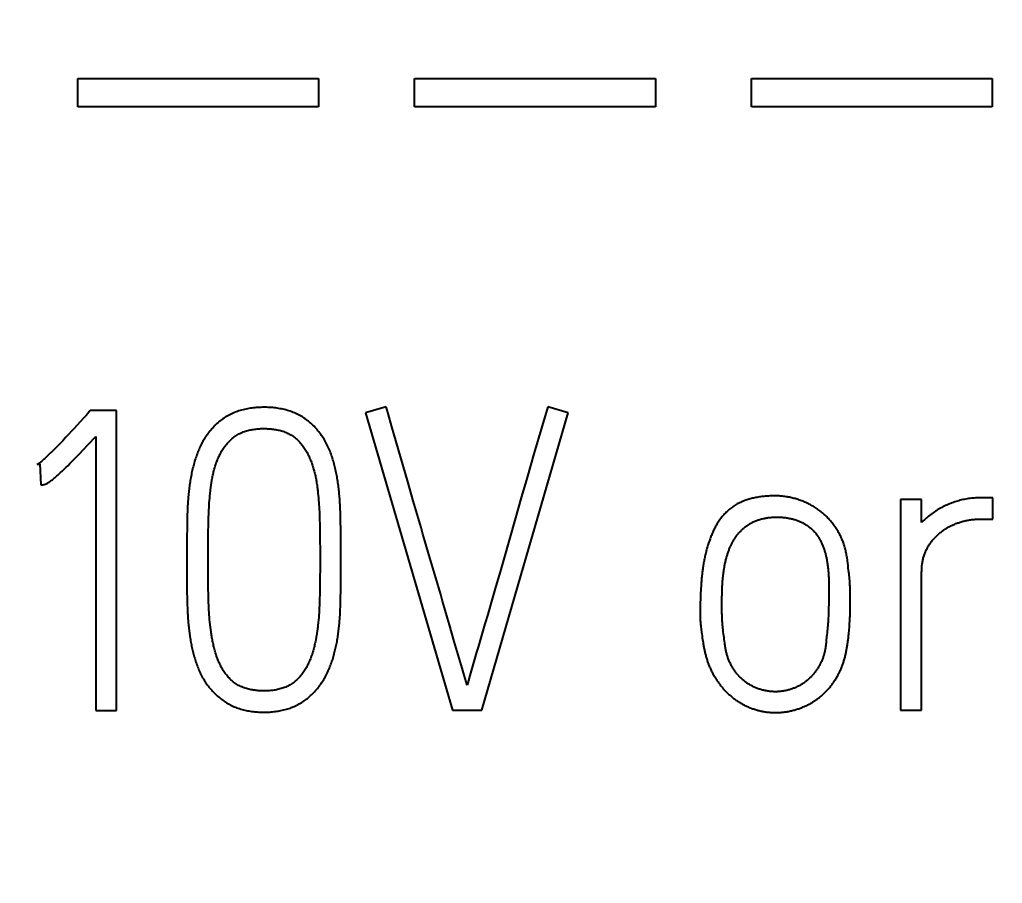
# Model space of a CAD drawing. Extents: x 0 to 420, y 0 to 297.
# Drawn here: x 125.72 to 131.27, y 157.36 to 162.24 of the extents above; entities that cross this region are included whole.
import ezdxf
from ezdxf.enums import TextEntityAlignment as Align

# ---------------------------------------------------------------- set-up
doc = ezdxf.new("R2010")
doc.units = 0
doc.header["$LTSCALE"] = 23.1
for name, color, linetype in [('10000_FRONT', 7, 'CONTINUOUS'), ('10100_DIM_FRONT', 7, 'CONTINUOUS'), ('10500_FRONT_LABELING', 7, 'CONTINUOUS')]:
    doc.layers.add(name, color=color, linetype=linetype)
doc.dimstyles.get("Standard").update_dxf_attribs({"dimtxt": 2.5, "dimasz": 2.5, "dimexe": 1.25, "dimexo": 0.625, "dimtad": 1, "dimcen": 2.5, "dimazin": 3, "dimtfac": 1, "dimtmove": 0, "dimatfit": 3})

# ---------------------------------------------------------------- blocks, each defined once
blk = doc.blocks.new('*D1')
at = {"layer": '10100_DIM_FRONT', "linetype": 'CONTINUOUS'}
for p, q in [((110.808052, 190.739389), (110.808052, 134.086548)), ((146.308052, 190.739389), (146.308052, 134.086548)), ((110.808052, 136.086548), (128.558052, 136.086548)), ((146.308052, 136.086548), (128.558052, 136.086548))]:
    blk.add_line(p, q, dxfattribs=at)
for points in [[(114.308052, 136.586548), (110.808052, 136.086548), (114.308052, 135.586548)], [(142.808052, 135.586548), (146.308052, 136.086548), (142.808052, 136.586548)]]:
    blk.add_solid(points, dxfattribs=at)
blk.add_text('35,5', height=3.5, dxfattribs=at).set_placement((124.727394, 136.961548), (134.227394, 136.961548), align=Align.FIT)

msp = doc.modelspace()

# ---------------------------------------------------------------- linework, layer by layer
at = {"layer": '10000_FRONT', "color": 7, "linetype": 'CONTINUOUS'}
for p, q in [((126.0526, 161.7461), (126.0526, 161.9064)), ((126.0526, 161.9064), (127.411, 161.9064)), ((127.411, 161.9064), (127.411, 161.7461)), ((127.9533, 161.7461), (127.9533, 161.9064)), ((127.9533, 161.9064), (129.3117, 161.9064)), ((129.3117, 161.9064), (129.3117, 161.7461)), ((129.854, 161.7461), (129.854, 161.9064)), ((129.854, 161.9064), (131.2125, 161.9064)), ((131.2125, 161.9064), (131.2125, 161.7461)), ((127.411, 161.7461), (126.0526, 161.7461)), ((129.3117, 161.7461), (127.9533, 161.7461)), ((131.2125, 161.7461), (129.854, 161.7461))]:
    msp.add_line(p, q, dxfattribs=at)
at = {"layer": '10500_FRONT_LABELING', "color": 7, "linetype": 'CONTINUOUS'}
for p, q in [((126.1226, 160.031), (126.1061, 160.0121)), ((126.2712, 160.031), (126.1226, 160.031)), ((126.2712, 158.338), (126.2712, 160.031)), ((127.792, 160.0522), (127.6764, 160.0192)), ((127.6764, 160.0192), (128.1669, 158.3404)), ((127.8029, 160.0143), (127.792, 160.0522)), ((127.8247, 159.9386), (127.8029, 160.0143)), ((128.3319, 158.3404), (128.82, 160.0192)), ((128.7045, 160.0522), (128.6732, 159.9458)), ((128.82, 160.0192), (128.7045, 160.0522)), ((126.0477, 159.9479), (126.0317, 159.9305)), ((125.9995, 159.8958), (125.9833, 159.8785)), ((126.0156, 159.9131), (125.9995, 159.8958)), ((126.0317, 159.9305), (126.0156, 159.9131)), ((127.9126, 159.6358), (127.8247, 159.9386)), ((128.6732, 159.9458), (128.6265, 159.7863)), ((125.9507, 159.8442), (125.9397, 159.8328)), ((125.967, 159.8613), (125.9507, 159.8442)), ((125.9833, 159.8785), (125.967, 159.8613)), ((126.0847, 159.8117), (126.1115, 159.84)), ((126.1115, 159.84), (126.1533, 159.8848)), ((126.1533, 159.8848), (126.1533, 158.338)), ((125.9397, 159.8328), (125.9287, 159.8215)), ((126.0463, 159.7714), (126.0617, 159.7875)), ((126.0617, 159.7875), (126.0847, 159.8117)), ((128.6265, 159.7863), (128.5878, 159.6532)), ((125.8232, 159.7268), (125.8373, 159.7315)), ((125.8373, 159.7315), (125.8444, 159.6113)), ((125.9954, 159.7199), (126.0073, 159.7317)), ((126.0073, 159.7317), (126.019, 159.7436)), ((126.019, 159.7436), (126.0307, 159.7555)), ((126.0307, 159.7555), (126.0463, 159.7714)), ((125.9635, 159.6889), (125.9715, 159.6966)), ((125.9715, 159.6966), (125.9795, 159.7043)), ((125.9795, 159.7043), (125.9875, 159.7121)), ((125.9875, 159.7121), (125.9954, 159.7199)), ((128.5878, 159.6532), (128.5571, 159.5467)), ((127.4078, 159.565), (127.4091, 159.5518)), ((126.7935, 159.4967), (126.7944, 159.5099)), ((126.7944, 159.5099), (126.7954, 159.523)), ((126.7954, 159.523), (126.7965, 159.5361)), ((126.7965, 159.5361), (126.7976, 159.5492)), ((127.4091, 159.5518), (127.4103, 159.5387)), ((127.4103, 159.5387), (127.4114, 159.5255)), ((127.4114, 159.5255), (127.4124, 159.5123)), ((127.4124, 159.5123), (127.4133, 159.4991)), ((128.5571, 159.5467), (128.5189, 159.4135)), ((130.6945, 159.5287), (130.6945, 158.3404)), ((130.8147, 159.5287), (130.6945, 159.5287)), ((130.8147, 159.3991), (130.8147, 159.5287)), ((131.2155, 159.5382), (131.1354, 159.5382)), ((131.2155, 159.4179), (131.2155, 159.5382)), ((126.6705, 159.4607), (126.6699, 159.4439)), ((126.7909, 159.4442), (126.7914, 159.4574)), ((126.7914, 159.4574), (126.792, 159.4705)), ((126.792, 159.4705), (126.7927, 159.4836)), ((126.7927, 159.4836), (126.7935, 159.4967)), ((127.4133, 159.4991), (127.4141, 159.4859)), ((127.4141, 159.4859), (127.4148, 159.4727)), ((127.4148, 159.4727), (127.4155, 159.4595)), ((127.4155, 159.4595), (127.416, 159.4462)), ((127.5342, 159.4582), (127.5336, 159.4748)), ((127.5348, 159.4416), (127.5342, 159.4582)), ((126.6691, 159.4104), (126.6686, 159.3769)), ((126.6695, 159.4272), (126.6691, 159.4104)), ((126.6699, 159.4439), (126.6695, 159.4272)), ((126.7891, 159.3785), (126.7895, 159.3982)), ((126.7895, 159.3982), (126.79, 159.418)), ((126.79, 159.418), (126.7904, 159.4311)), ((126.7904, 159.4311), (126.7909, 159.4442)), ((127.416, 159.4462), (127.4165, 159.433)), ((127.4165, 159.433), (127.4171, 159.4131)), ((127.4171, 159.4131), (127.4176, 159.3932)), ((127.4176, 159.3932), (127.418, 159.3734)), ((127.5352, 159.4251), (127.5348, 159.4416)), ((127.5357, 159.4002), (127.5352, 159.4251)), ((127.5362, 159.367), (127.5357, 159.4002)), ((127.9892, 159.3707), (127.9782, 159.4086)), ((128.5189, 159.4135), (128.4582, 159.2003)), ((130.8241, 159.4085), (130.8147, 159.3991)), ((131.133, 159.4179), (131.2155, 159.4179)), ((126.6686, 159.3769), (126.6678, 159.3099)), ((126.7883, 159.3259), (126.7887, 159.3522)), ((126.7887, 159.3522), (126.7891, 159.3785)), ((127.418, 159.3734), (127.4184, 159.3468)), ((127.4184, 159.3468), (127.4188, 159.3137)), ((127.537, 159.2923), (127.5362, 159.367)), ((128.0003, 159.3329), (127.9892, 159.3707)), ((126.6678, 159.3099), (126.6674, 159.2513)), ((126.7877, 159.2668), (126.7879, 159.2931)), ((126.7879, 159.2931), (126.7883, 159.3259)), ((127.4188, 159.3137), (127.4191, 159.2872)), ((127.4191, 159.2872), (127.4193, 159.2607)), ((127.5373, 159.2342), (127.537, 159.2923)), ((128.0115, 159.2951), (128.0003, 159.3329)), ((128.0396, 159.2007), (128.0115, 159.2951)), ((126.6674, 159.2513), (126.6673, 159.1751)), ((126.7875, 159.2076), (126.7876, 159.2405)), ((126.7876, 159.2405), (126.7877, 159.2668)), ((127.4193, 159.2607), (127.4194, 159.2341)), ((127.4194, 159.2341), (127.4194, 159.2076)), ((127.5373, 159.201), (127.5373, 159.2342)), ((126.6673, 159.1751), (126.6674, 159.1205)), ((126.7875, 159.1615), (126.7875, 159.2076)), ((127.4194, 159.2076), (127.4194, 159.1547)), ((127.5372, 159.1279), (127.5373, 159.201)), ((128.0508, 159.1629), (128.0396, 159.2007)), ((128.4582, 159.2003), (128.4353, 159.1204)), ((130.3992, 159.1565), (130.3962, 159.1825)), ((126.6674, 159.1205), (126.6678, 159.0659)), ((126.7876, 159.1345), (126.7875, 159.1615)), ((126.7878, 159.1075), (126.7876, 159.1345)), ((127.4193, 159.1275), (127.4191, 159.1004)), ((127.4194, 159.1547), (127.4193, 159.1275)), ((127.5369, 159.0729), (127.5372, 159.1279)), ((128.0673, 159.1062), (128.0508, 159.1629)), ((128.4353, 159.1204), (128.4124, 159.0405)), ((130.4008, 159.1436), (130.3992, 159.1565)), ((130.4042, 159.1176), (130.4008, 159.1436)), ((130.8147, 158.3404), (130.8147, 159.1185)), ((126.6678, 159.0659), (126.6685, 159.0036)), ((126.788, 159.0805), (126.7878, 159.1075)), ((126.7884, 159.0467), (126.788, 159.0805)), ((127.4189, 159.0732), (127.4185, 159.0392)), ((127.4191, 159.1004), (127.4189, 159.0732)), ((127.5362, 159.0101), (127.5369, 159.0729)), ((128.1002, 158.9926), (128.0673, 159.1062)), ((130.2908, 159.0698), (130.291, 159.06)), ((130.291, 159.06), (130.2912, 159.0503)), ((126.7888, 159.0197), (126.7884, 159.0467)), ((126.7891, 158.9994), (126.7888, 159.0197)), ((127.4181, 159.0121), (127.4177, 158.9917)), ((127.4185, 159.0392), (127.4181, 159.0121)), ((127.5357, 158.9787), (127.5362, 159.0101)), ((128.4124, 159.0405), (128.397, 158.9873)), ((129.5678, 159.0147), (129.5672, 159.0016)), ((129.5685, 159.0277), (129.5678, 159.0147)), ((129.5694, 159.0407), (129.5685, 159.0277)), ((129.6881, 159.0016), (129.6883, 159.0113)), ((129.6883, 159.0113), (129.6887, 159.0209)), ((129.6887, 159.0209), (129.6891, 159.0306)), ((129.6891, 159.0306), (129.6895, 159.0402)), ((130.2913, 159.0161), (130.291, 158.9868)), ((130.2912, 159.0503), (130.2913, 159.0405)), ((130.2913, 159.0405), (130.2913, 159.0307)), ((130.2913, 159.0307), (130.2913, 159.0161)), ((130.411, 159.0199), (130.4107, 159.033)), ((130.4113, 159.0068), (130.411, 159.0199)), ((130.4114, 158.9937), (130.4113, 159.0068)), ((126.6685, 159.0036), (126.669, 158.9724)), ((126.669, 158.9724), (126.6695, 158.9491)), ((126.6695, 158.9491), (126.6699, 158.9335)), ((126.7896, 158.9792), (126.7891, 158.9994)), ((126.7901, 158.9589), (126.7896, 158.9792)), ((126.7906, 158.9454), (126.7901, 158.9589)), ((127.4168, 158.9578), (127.4163, 158.9442)), ((127.4172, 158.9714), (127.4168, 158.9578)), ((127.4177, 158.9917), (127.4172, 158.9714)), ((127.5348, 158.9395), (127.5352, 158.9552)), ((127.5352, 158.9552), (127.5357, 158.9787)), ((128.397, 158.9873), (128.3816, 158.934)), ((129.5655, 158.9495), (129.5653, 158.9365)), ((129.5658, 158.9626), (129.5655, 158.9495)), ((129.5662, 158.9756), (129.5658, 158.9626)), ((129.5667, 158.9886), (129.5662, 158.9756)), ((129.5672, 159.0016), (129.5667, 158.9886)), ((129.6877, 158.9823), (129.6879, 158.9919)), ((129.6877, 158.9726), (129.6877, 158.9823)), ((129.6877, 158.9099), (129.6877, 158.9726)), ((129.6879, 158.9919), (129.6881, 159.0016)), ((130.2906, 158.9526), (130.2902, 158.938)), ((130.2908, 158.9673), (130.2906, 158.9526)), ((130.291, 158.9868), (130.2908, 158.9673)), ((130.4115, 158.9753), (130.4114, 158.9937)), ((130.4115, 158.9485), (130.4115, 158.9753)), ((130.4115, 158.9109), (130.4115, 158.9485)), ((126.6699, 158.9335), (126.6705, 158.9179)), ((126.6705, 158.9179), (126.6711, 158.9024)), ((126.7911, 158.9319), (126.7906, 158.9454)), ((126.7917, 158.9184), (126.7911, 158.9319)), ((126.7924, 158.905), (126.7917, 158.9184)), ((126.7932, 158.8915), (126.7924, 158.905)), ((127.4145, 158.9035), (127.4136, 158.89)), ((127.4152, 158.9171), (127.4145, 158.9035)), ((127.4158, 158.9307), (127.4152, 158.9171)), ((127.4163, 158.9442), (127.4158, 158.9307)), ((127.5344, 158.9238), (127.5348, 158.9395)), ((128.3816, 158.934), (128.366, 158.8808)), ((129.5652, 158.9235), (129.5651, 158.9104)), ((129.5651, 158.9104), (129.5651, 158.8716)), ((129.5653, 158.9365), (129.5652, 158.9235)), ((129.6877, 158.8954), (129.6877, 158.9099)), ((129.6878, 158.8857), (129.6877, 158.8954)), ((130.2897, 158.9185), (130.2887, 158.8893)), ((130.2902, 158.938), (130.2897, 158.9185)), ((126.7942, 158.878), (126.7932, 158.8915)), ((126.7952, 158.8646), (126.7942, 158.878)), ((126.7964, 158.8511), (126.7952, 158.8646)), ((126.7976, 158.8377), (126.7964, 158.8511)), ((126.799, 158.8242), (126.7976, 158.8377)), ((127.4116, 158.8629), (127.4104, 158.8494)), ((127.4127, 158.8764), (127.4116, 158.8629)), ((127.4136, 158.89), (127.4127, 158.8764)), ((128.366, 158.8808), (128.3503, 158.8277)), ((130.2887, 158.8893), (130.288, 158.8698)), ((130.4074, 158.8254), (130.409, 158.8467)), ((130.409, 158.8467), (130.4097, 158.8574)), ((128.3503, 158.8277), (128.3187, 158.7214)), ((129.5703, 158.7968), (129.5723, 158.7809)), ((129.6951, 158.7844), (129.694, 158.7941)), ((129.6969, 158.7699), (129.6951, 158.7844)), ((130.2836, 158.8066), (130.2805, 158.7776)), ((130.2846, 158.8163), (130.2836, 158.8066)), ((130.4048, 158.788), (130.4066, 158.8147)), ((130.4066, 158.8147), (130.4074, 158.8254)), ((128.1932, 158.6707), (128.1767, 158.7275)), ((129.5723, 158.7809), (129.5737, 158.7703)), ((129.5737, 158.7703), (129.5751, 158.7597)), ((129.5751, 158.7597), (129.5767, 158.7491)), ((129.5767, 158.7491), (129.5783, 158.7386)), ((129.5783, 158.7386), (129.5808, 158.7227)), ((129.6995, 158.7507), (129.6969, 158.7699)), ((130.2781, 158.7533), (130.2764, 158.7339)), ((130.279, 158.763), (130.2781, 158.7533)), ((130.2805, 158.7776), (130.279, 158.763)), ((129.5808, 158.7227), (129.5825, 158.7121)), ((128.2097, 158.614), (128.1932, 158.6707)), ((128.2208, 158.5762), (128.2097, 158.614)), ((128.232, 158.5384), (128.2208, 158.5762)), ((128.1669, 158.3404), (128.3319, 158.3404)), ((130.6945, 158.3404), (130.8147, 158.3404)), ((126.1533, 158.338), (126.2712, 158.338))]:
    msp.add_line(p, q, dxfattribs=at)
for points in [[(126.1061, 160.0121), (126.1009, 160.0062), (126.0956, 160.0003)], [(127.5336, 159.4748), (127.5332, 159.483), (127.5328, 159.4913), (127.5324, 159.4996), (127.5319, 159.5079), (127.5313, 159.5161), (127.5308, 159.5244), (127.5302, 159.5326), (127.5295, 159.5409), (127.5288, 159.5491), (127.5281, 159.5574), (127.5273, 159.5656), (127.5265, 159.5739), (127.5256, 159.5821), (127.5247, 159.5904), (127.5237, 159.5986), (127.5227, 159.6068), (127.5216, 159.615), (127.5205, 159.6233), (127.5193, 159.6315), (127.5181, 159.6397), (127.5168, 159.6479), (127.5154, 159.6561), (127.5139, 159.6643), (127.5124, 159.6725), (127.5108, 159.6807), (127.5091, 159.6888), (127.5073, 159.697), (127.5055, 159.7052), (127.5035, 159.7133), (127.5014, 159.7215), (127.4993, 159.7296), (127.497, 159.7378), (127.4947, 159.7459), (127.4923, 159.7539), (127.4897, 159.762), (127.4871, 159.77), (127.4844, 159.778), (127.4816, 159.7859), (127.4787, 159.7938), (127.4756, 159.8016), (127.4725, 159.8094), (127.4692, 159.8171), (127.4657, 159.8248), (127.4622, 159.8324), (127.4585, 159.84), (127.4546, 159.8475), (127.4506, 159.8549), (127.4464, 159.8622), (127.4421, 159.8695), (127.4376, 159.8767), (127.4329, 159.8838), (127.4282, 159.8908), (127.4233, 159.8976), (127.4183, 159.9043), (127.4131, 159.911), (127.4078, 159.9175), (127.4024, 159.9239), (127.3969, 159.9302), (127.3912, 159.9363), (127.3854, 159.9424), (127.3795, 159.9483), (127.3734, 159.954), (127.3671, 159.9597), (127.3607, 159.9652), (127.3542, 159.9706), (127.3475, 159.9759), (127.3407, 159.9809), (127.3337, 159.9858), (127.3267, 159.9905), (127.3196, 159.9951), (127.3124, 159.9994), (127.3051, 160.0035), (127.2977, 160.0074), (127.2902, 160.0112), (127.2826, 160.0147), (127.2749, 160.0181), (127.2671, 160.0213), (127.2593, 160.0243), (127.2513, 160.0271), (127.2433, 160.0297), (127.2352, 160.0322), (127.227, 160.0345), (127.2187, 160.0367), (127.2105, 160.0386), (127.2022, 160.0404), (127.1939, 160.042), (127.1856, 160.0435), (127.1773, 160.0447), (127.169, 160.0459), (127.1606, 160.0468), (127.1523, 160.0477), (127.1439, 160.0484), (127.1355, 160.0489), (127.1271, 160.0493), (127.1187, 160.0496), (127.1102, 160.0498), (127.1018, 160.0498), (127.0933, 160.0497), (127.0849, 160.0495), (127.0764, 160.0492), (127.0679, 160.0487), (127.0595, 160.0481), (127.0511, 160.0473), (127.0427, 160.0464), (127.0344, 160.0454), (127.0261, 160.0442), (127.0178, 160.0429), (127.0096, 160.0414), (127.0014, 160.0397), (126.9932, 160.0379), (126.9851, 160.0359), (126.977, 160.0337), (126.969, 160.0314), (126.961, 160.0289), (126.9531, 160.0262), (126.9451, 160.0233), (126.9373, 160.0202), (126.9295, 160.017), (126.9217, 160.0135), (126.914, 160.0098), (126.9064, 160.0059), (126.899, 160.0019), (126.8917, 159.9977), (126.8845, 159.9933), (126.8774, 159.9887), (126.8705, 159.9839), (126.8637, 159.979), (126.857, 159.9739), (126.8504, 159.9687), (126.8439, 159.9633), (126.8376, 159.9577), (126.8314, 159.952), (126.8252, 159.9461), (126.8193, 159.94), (126.8134, 159.9338), (126.8077, 159.9276), (126.8022, 159.9212), (126.7968, 159.9147), (126.7916, 159.9081), (126.7865, 159.9014), (126.7815, 159.8946), (126.7766, 159.8877), (126.7719, 159.8807), (126.7674, 159.8736), (126.763, 159.8664), (126.7587, 159.859), (126.7546, 159.8516), (126.7506, 159.8441), (126.7468, 159.8365), (126.7431, 159.8289), (126.7396, 159.8212), (126.7363, 159.8135), (126.733, 159.8058), (126.7299, 159.798), (126.7269, 159.7901), (126.724, 159.7823), (126.7213, 159.7744), (126.7186, 159.7664), (126.716, 159.7585), (126.7135, 159.7505), (126.7111, 159.7424), (126.7087, 159.7344), (126.7065, 159.7263), (126.7043, 159.7182), (126.7022, 159.7101), (126.7002, 159.7019)], [(126.0956, 160.0003), (126.085, 159.9886), (126.0477, 159.9479)], [(126.7976, 159.5492), (126.7989, 159.5623), (126.7996, 159.5689), (126.8003, 159.5754), (126.801, 159.582), (126.8018, 159.5885), (126.8026, 159.595), (126.8034, 159.6016), (126.8043, 159.6081), (126.8053, 159.6146), (126.8062, 159.6212), (126.8073, 159.6277), (126.8083, 159.6341), (126.8095, 159.6406), (126.8106, 159.6471), (126.8119, 159.6535), (126.8132, 159.6599), (126.8145, 159.6663), (126.816, 159.6727), (126.8174, 159.6791), (126.819, 159.6854), (126.8206, 159.6917), (126.8222, 159.6981), (126.824, 159.7043), (126.8258, 159.7106), (126.8276, 159.7169), (126.8296, 159.7231), (126.8316, 159.7293), (126.8337, 159.7355), (126.8359, 159.7417), (126.8381, 159.7478), (126.8405, 159.7539), (126.843, 159.76), (126.8456, 159.766), (126.8483, 159.772), (126.8511, 159.778), (126.8541, 159.7839), (126.8571, 159.7898), (126.8604, 159.7956), (126.8637, 159.8014), (126.8672, 159.8071), (126.8708, 159.8128), (126.8745, 159.8183), (126.8783, 159.8238), (126.8822, 159.8291), (126.8863, 159.8344), (126.8905, 159.8396), (126.8947, 159.8447), (126.8991, 159.8497), (126.9037, 159.8546), (126.9083, 159.8594), (126.9131, 159.8641), (126.918, 159.8686), (126.9231, 159.873), (126.9282, 159.8773), (126.9334, 159.8814), (126.9388, 159.8854), (126.9443, 159.8891), (126.9498, 159.8927), (126.9555, 159.8962), (126.9614, 159.8994), (126.9673, 159.9025), (126.9734, 159.9053), (126.9796, 159.908), (126.9858, 159.9105), (126.9921, 159.9128), (126.9984, 159.9149), (127.0048, 159.9168), (127.0112, 159.9186), (127.0177, 159.9202), (127.0242, 159.9217), (127.0307, 159.9231), (127.0372, 159.9243), (127.0438, 159.9253), (127.0504, 159.9263), (127.0571, 159.9271), (127.0638, 159.9278), (127.0704, 159.9284), (127.0771, 159.9288), (127.0838, 159.9292), (127.0904, 159.9294), (127.0971, 159.9295), (127.1037, 159.9296), (127.1104, 159.9295), (127.117, 159.9294), (127.1236, 159.9291), (127.1303, 159.9287), (127.1369, 159.9283), (127.1435, 159.9277), (127.1501, 159.927), (127.1566, 159.9261), (127.1632, 159.9252), (127.1698, 159.9241), (127.1763, 159.9228), (127.1829, 159.9215), (127.1894, 159.9199), (127.1959, 159.9182), (127.2024, 159.9164), (127.2088, 159.9143), (127.2151, 159.9122), (127.2214, 159.9098), (127.2276, 159.9073), (127.2337, 159.9046), (127.2398, 159.9018), (127.2457, 159.8988), (127.2516, 159.8956), (127.2574, 159.8922), (127.2631, 159.8886), (127.2687, 159.8848), (127.2741, 159.8808), (127.2794, 159.8767), (127.2846, 159.8725), (127.2896, 159.8681), (127.2945, 159.8635), (127.2991, 159.8588), (127.3037, 159.8539), (127.3081, 159.8489), (127.3124, 159.8438), (127.3166, 159.8385), (127.3206, 159.8332), (127.3245, 159.8277), (127.3284, 159.8222), (127.3321, 159.8167), (127.3358, 159.8111), (127.3393, 159.8054), (127.3427, 159.7997), (127.346, 159.7939), (127.3491, 159.7881), (127.3522, 159.7822), (127.3552, 159.7763), (127.358, 159.7703), (127.3608, 159.7642), (127.3634, 159.7581), (127.366, 159.7519), (127.3685, 159.7457), (127.3708, 159.7395), (127.3731, 159.7332), (127.3753, 159.7269), (127.3774, 159.7205), (127.3795, 159.7142), (127.3814, 159.7078), (127.3833, 159.7014), (127.3851, 159.695), (127.3868, 159.6885), (127.3885, 159.6821), (127.3901, 159.6757)], [(125.9287, 159.8215), (125.9176, 159.8103), (125.912, 159.8048), (125.9064, 159.7992), (125.9008, 159.7937), (125.8951, 159.7882), (125.8894, 159.7828), (125.8836, 159.7774), (125.8778, 159.772), (125.872, 159.7667), (125.8661, 159.7615), (125.8602, 159.7562), (125.8543, 159.7511), (125.8483, 159.746), (125.8422, 159.7409), (125.8361, 159.736), (125.8297, 159.7313), (125.8265, 159.729), (125.8232, 159.7268)], [(125.8444, 159.6113), (125.8472, 159.6114), (125.85, 159.6116), (125.8528, 159.612), (125.8556, 159.6125), (125.861, 159.6137), (125.8638, 159.6144), (125.8665, 159.6151), (125.8692, 159.616), (125.8718, 159.617), (125.8744, 159.6181), (125.8769, 159.6193), (125.8818, 159.6219), (125.8866, 159.6248), (125.8912, 159.6278), (125.8958, 159.631), (125.9003, 159.6343), (125.9048, 159.6377), (125.9092, 159.6411), (125.9136, 159.6446), (125.9179, 159.6481), (125.9222, 159.6517), (125.9264, 159.6553), (125.9306, 159.6589), (125.9348, 159.6626), (125.9389, 159.6663), (125.9431, 159.67), (125.9472, 159.6738), (125.9513, 159.6775), (125.9554, 159.6813), (125.9635, 159.6889)], [(126.7002, 159.7019), (126.6983, 159.6937), (126.6965, 159.6855), (126.6947, 159.6773), (126.6931, 159.669), (126.6915, 159.6607), (126.6899, 159.6524), (126.6885, 159.6441), (126.6871, 159.6358), (126.6858, 159.6275), (126.6845, 159.6192), (126.6833, 159.6108), (126.6822, 159.6025), (126.6811, 159.5942), (126.6801, 159.5859), (126.6791, 159.5775), (126.6782, 159.5692), (126.6773, 159.5609), (126.6765, 159.5525), (126.6757, 159.5442), (126.675, 159.5358), (126.6743, 159.5275), (126.6737, 159.5192), (126.6731, 159.5108), (126.6725, 159.5025), (126.672, 159.4941), (126.6716, 159.4857), (126.6712, 159.4774), (126.6705, 159.4607)], [(127.3901, 159.6757), (127.3916, 159.6692), (127.393, 159.6628), (127.3944, 159.6563), (127.3957, 159.6498), (127.3969, 159.6433), (127.3981, 159.6368), (127.3992, 159.6303), (127.4003, 159.6238), (127.4013, 159.6173), (127.4022, 159.6108), (127.4032, 159.6043), (127.404, 159.5977), (127.4049, 159.5912), (127.4056, 159.5846), (127.4064, 159.5781), (127.4071, 159.5715), (127.4078, 159.565)], [(127.9782, 159.4086), (127.9563, 159.4843), (127.9508, 159.5032), (127.9454, 159.5222), (127.9126, 159.6358)], [(130.3962, 159.1825), (130.3954, 159.189), (130.3945, 159.1954), (130.3935, 159.2019), (130.3925, 159.2084), (130.3914, 159.2148), (130.3902, 159.2213), (130.3889, 159.2277), (130.3876, 159.234), (130.3861, 159.2404), (130.3846, 159.2467), (130.3829, 159.253), (130.3812, 159.2592), (130.3794, 159.2654), (130.3775, 159.2716), (130.3754, 159.2778), (130.3733, 159.2839), (130.3711, 159.29), (130.3688, 159.296), (130.3663, 159.302), (130.3638, 159.308), (130.3611, 159.3139), (130.3584, 159.3198), (130.3555, 159.3257), (130.3525, 159.3315), (130.3494, 159.3373), (130.3462, 159.343), (130.343, 159.3487), (130.3396, 159.3543), (130.3361, 159.3598), (130.3326, 159.3653), (130.329, 159.3707), (130.3253, 159.3761), (130.3215, 159.3814), (130.3177, 159.3866), (130.3137, 159.3918), (130.3097, 159.3969), (130.3057, 159.402), (130.3015, 159.4069), (130.2973, 159.4119), (130.293, 159.4167), (130.2886, 159.4215), (130.2841, 159.4262), (130.2795, 159.4309), (130.2749, 159.4355), (130.2701, 159.44), (130.2653, 159.4444), (130.2604, 159.4488), (130.2554, 159.4531), (130.2503, 159.4573), (130.2452, 159.4614), (130.24, 159.4654), (130.2348, 159.4693), (130.2295, 159.4731), (130.2242, 159.4768), (130.2188, 159.4805), (130.2133, 159.484), (130.2078, 159.4875), (130.2023, 159.4909), (130.1967, 159.4941), (130.191, 159.4973), (130.1853, 159.5004), (130.1795, 159.5035), (130.1737, 159.5064), (130.1678, 159.5092), (130.1619, 159.5119), (130.1559, 159.5146), (130.1498, 159.5171), (130.1437, 159.5196), (130.1375, 159.5219), (130.1313, 159.5242), (130.1251, 159.5263), (130.1189, 159.5284), (130.1127, 159.5304), (130.1064, 159.5323), (130.1001, 159.5341), (130.0938, 159.5358), (130.0875, 159.5374), (130.0812, 159.5389), (130.0748, 159.5403), (130.0684, 159.5417), (130.062, 159.5429), (130.0556, 159.5441), (130.0491, 159.5451), (130.0426, 159.5461), (130.0361, 159.5469), (130.0296, 159.5477), (130.0231, 159.5483), (130.0165, 159.5488), (130.0099, 159.5492), (130.0033, 159.5496), (129.9967, 159.5498), (129.9902, 159.5499), (129.9836, 159.55), (129.977, 159.5499), (129.9705, 159.5498), (129.9639, 159.5496), (129.9574, 159.5494), (129.9509, 159.549), (129.9443, 159.5486), (129.9378, 159.5481), (129.9313, 159.5475), (129.9248, 159.5468), (129.9183, 159.5461), (129.9118, 159.5453), (129.9053, 159.5444), (129.8988, 159.5434), (129.8923, 159.5424), (129.8858, 159.5412), (129.8794, 159.54), (129.8729, 159.5387), (129.8664, 159.5374), (129.86, 159.5359), (129.8536, 159.5343), (129.8473, 159.5327), (129.8409, 159.5309), (129.8347, 159.5291), (129.8284, 159.5271), (129.8222, 159.5251), (129.816, 159.5229), (129.8099, 159.5206), (129.8038, 159.5182), (129.7978, 159.5157), (129.7918, 159.513), (129.7859, 159.5102), (129.78, 159.5073), (129.7741, 159.5042), (129.7684, 159.5009), (129.7627, 159.4975), (129.7571, 159.494), (129.7517, 159.4904), (129.7463, 159.4866), (129.7411, 159.4828), (129.736, 159.4788), (129.7309, 159.4747), (129.726, 159.4705), (129.7211, 159.4661), (129.7163, 159.4617), (129.7117, 159.4572), (129.7071, 159.4525), (129.7026, 159.4478), (129.6982, 159.4429), (129.6938, 159.438), (129.6896, 159.4329), (129.6855, 159.4278), (129.6815, 159.4226), (129.6776, 159.4174), (129.6738, 159.412), (129.6701, 159.4066), (129.6665, 159.4012), (129.663, 159.3957), (129.6596, 159.3902), (129.6563, 159.3846), (129.6531, 159.3789), (129.65, 159.3732), (129.647, 159.3675), (129.644, 159.3617), (129.6412, 159.3558), (129.6384, 159.3499), (129.6357, 159.344), (129.633, 159.338), (129.6304, 159.332), (129.6279, 159.326), (129.6255, 159.3199), (129.6231, 159.3138), (129.6208, 159.3076), (129.6186, 159.3015), (129.6164, 159.2953), (129.6143, 159.2892)], [(131.1354, 159.5382), (131.1273, 159.5381), (131.1192, 159.5378), (131.1112, 159.5374), (131.1032, 159.5369), (131.0951, 159.5361), (131.0872, 159.5353), (131.0792, 159.5342), (131.0712, 159.533), (131.0633, 159.5316), (131.0553, 159.5301), (131.0474, 159.5285), (131.0396, 159.5266), (131.0318, 159.5247), (131.024, 159.5226), (131.0163, 159.5204), (131.0087, 159.518), (131.0011, 159.5155), (130.9935, 159.5129), (130.986, 159.5102), (130.9786, 159.5073), (130.9712, 159.5043), (130.9639, 159.5012), (130.9566, 159.498), (130.9493, 159.4947), (130.9421, 159.4912), (130.935, 159.4877), (130.9279, 159.4839), (130.9208, 159.4801), (130.9138, 159.4761), (130.9069, 159.472), (130.9, 159.4678), (130.8933, 159.4634), (130.8866, 159.459), (130.8799, 159.4544), (130.8734, 159.4498), (130.8669, 159.445), (130.8605, 159.4402), (130.8542, 159.4352), (130.848, 159.4301), (130.8419, 159.4249), (130.8358, 159.4196), (130.8299, 159.4141), (130.8241, 159.4085)], [(129.6895, 159.0402), (129.6901, 159.0499), (129.6904, 159.0547), (129.6908, 159.0596), (129.6911, 159.0644), (129.6915, 159.0692), (129.6919, 159.074), (129.6923, 159.0789), (129.6928, 159.0837), (129.6933, 159.0886), (129.6938, 159.0934), (129.6943, 159.0982), (129.6949, 159.1031), (129.6954, 159.1079), (129.6961, 159.1127), (129.6967, 159.1175), (129.6974, 159.1224), (129.6981, 159.1272), (129.6988, 159.132), (129.6996, 159.1368), (129.7004, 159.1416), (129.7012, 159.1463), (129.7021, 159.1511), (129.7029, 159.1559), (129.7039, 159.1606), (129.7048, 159.1654), (129.7058, 159.1701), (129.7069, 159.1748), (129.7079, 159.1795), (129.7091, 159.1842), (129.7102, 159.1889), (129.7114, 159.1935), (129.7126, 159.1982), (129.7139, 159.2028), (129.7152, 159.2075), (129.7166, 159.2121), (129.718, 159.2167), (129.7195, 159.2213), (129.721, 159.2259), (129.7225, 159.2304), (129.7241, 159.235), (129.7258, 159.2395), (129.7275, 159.244), (129.7292, 159.2485), (129.7311, 159.253), (129.7329, 159.2575), (129.7349, 159.262), (129.7368, 159.2664), (129.7389, 159.2708), (129.741, 159.2752), (129.7432, 159.2796), (129.7454, 159.284), (129.7477, 159.2883), (129.7501, 159.2926), (129.7525, 159.2969), (129.755, 159.3011), (129.7576, 159.3053), (129.7602, 159.3094), (129.7629, 159.3135), (129.7657, 159.3175), (129.7685, 159.3215), (129.7714, 159.3254), (129.7744, 159.3293), (129.7774, 159.3331), (129.7805, 159.3369), (129.7836, 159.3406), (129.7869, 159.3443), (129.7902, 159.3479), (129.7936, 159.3514), (129.797, 159.3549), (129.8006, 159.3584), (129.8041, 159.3617), (129.8078, 159.365), (129.8115, 159.3683), (129.8153, 159.3714), (129.8191, 159.3745), (129.823, 159.3774), (129.8269, 159.3803), (129.8309, 159.3831), (129.8349, 159.3859), (129.839, 159.3885), (129.8431, 159.3911), (129.8473, 159.3936), (129.8515, 159.396), (129.8558, 159.3983), (129.8602, 159.4005), (129.8646, 159.4027), (129.869, 159.4048), (129.8735, 159.4068), (129.8781, 159.4087), (129.8827, 159.4105), (129.8873, 159.4122), (129.8919, 159.4139), (129.8966, 159.4154), (129.9012, 159.4169), (129.9059, 159.4183), (129.9107, 159.4196), (129.9154, 159.4208), (129.9202, 159.4219), (129.925, 159.4229), (129.9298, 159.4239), (129.9346, 159.4247), (129.9394, 159.4255), (129.9443, 159.4262), (129.9492, 159.4269), (129.9541, 159.4275), (129.959, 159.428), (129.9639, 159.4284), (129.9688, 159.4288), (129.9737, 159.4291), (129.9786, 159.4293), (129.9835, 159.4295), (129.9884, 159.4296), (129.9932, 159.4297), (129.9981, 159.4297), (130.003, 159.4297), (130.0079, 159.4296), (130.0127, 159.4294), (130.0176, 159.4292), (130.0225, 159.4289), (130.0273, 159.4286), (130.0322, 159.4282), (130.037, 159.4278), (130.0419, 159.4272), (130.0467, 159.4267), (130.0515, 159.426), (130.0564, 159.4253), (130.0612, 159.4245), (130.066, 159.4236), (130.0708, 159.4227), (130.0756, 159.4217), (130.0805, 159.4206), (130.0853, 159.4194), (130.09, 159.4182), (130.0948, 159.4169), (130.0995, 159.4155), (130.1042, 159.414), (130.1089, 159.4124), (130.1135, 159.4108)], [(130.1135, 159.4108), (130.1181, 159.4091), (130.1227, 159.4073), (130.1272, 159.4054), (130.1317, 159.4034), (130.1361, 159.4014), (130.1405, 159.3992), (130.1449, 159.397), (130.1492, 159.3947), (130.1535, 159.3923), (130.1577, 159.3898), (130.1619, 159.3871), (130.1661, 159.3844), (130.1702, 159.3816), (130.1742, 159.3788), (130.1781, 159.3758), (130.1819, 159.3728), (130.1857, 159.3697), (130.1894, 159.3665), (130.1931, 159.3633), (130.1966, 159.3599), (130.2001, 159.3565), (130.2036, 159.3531), (130.2069, 159.3495), (130.2102, 159.3459), (130.2134, 159.3422), (130.2165, 159.3384), (130.2195, 159.3345), (130.2225, 159.3306), (130.2254, 159.3266), (130.2282, 159.3225), (130.2309, 159.3184), (130.2336, 159.3142), (130.2361, 159.31), (130.2386, 159.3058), (130.2409, 159.3016), (130.2432, 159.2972), (130.2455, 159.2929), (130.2476, 159.2885), (130.2497, 159.2841), (130.2517, 159.2797), (130.2537, 159.2752), (130.2556, 159.2707), (130.2574, 159.2661), (130.2591, 159.2616), (130.2608, 159.257), (130.2625, 159.2523), (130.2641, 159.2477), (130.2656, 159.243), (130.267, 159.2383), (130.2684, 159.2336), (130.2698, 159.2289), (130.2711, 159.2242), (130.2723, 159.2194), (130.2735, 159.2147), (130.2746, 159.2099), (130.2757, 159.2052), (130.2767, 159.2004), (130.2777, 159.1956), (130.2787, 159.1909), (130.2796, 159.1861), (130.2804, 159.1813), (130.2812, 159.1765), (130.282, 159.1717), (130.2827, 159.1669), (130.2834, 159.1621), (130.2841, 159.1573), (130.2847, 159.1524), (130.2853, 159.1476), (130.2859, 159.1428), (130.2864, 159.1379), (130.2869, 159.1331), (130.2873, 159.1282), (130.2878, 159.1234), (130.2882, 159.1185), (130.2886, 159.1137), (130.2889, 159.1088), (130.2892, 159.104), (130.2895, 159.0991), (130.2898, 159.0942), (130.29, 159.0893), (130.2903, 159.0845), (130.2904, 159.0796), (130.2906, 159.0747), (130.2908, 159.0698)], [(130.8147, 159.1185), (130.8148, 159.1238), (130.8149, 159.1292), (130.8151, 159.1346), (130.8153, 159.1399), (130.8157, 159.1452), (130.8161, 159.1505), (130.8166, 159.1558), (130.8172, 159.1611), (130.8179, 159.1664), (130.8187, 159.1717), (130.8195, 159.1769), (130.8205, 159.1822), (130.8216, 159.1874), (130.8227, 159.1926), (130.824, 159.1978), (130.8254, 159.203), (130.8269, 159.2081), (130.8285, 159.2133), (130.8302, 159.2184), (130.8321, 159.2234), (130.834, 159.2284), (130.836, 159.2334), (130.8382, 159.2382), (130.8404, 159.2431), (130.8428, 159.2479), (130.8452, 159.2526), (130.8477, 159.2572), (130.8504, 159.2619), (130.8531, 159.2664), (130.8559, 159.271), (130.8588, 159.2754), (130.8617, 159.2799), (130.8648, 159.2842), (130.8679, 159.2886), (130.8711, 159.2929), (130.8744, 159.2971), (130.8778, 159.3013), (130.8813, 159.3054), (130.8848, 159.3095), (130.8884, 159.3134), (130.8921, 159.3173), (130.8958, 159.3211), (130.8996, 159.3249), (130.9035, 159.3285), (130.9074, 159.3321), (130.9115, 159.3356), (130.9155, 159.339), (130.9197, 159.3424), (130.9239, 159.3456), (130.9281, 159.3489), (130.9325, 159.352), (130.9369, 159.3551), (130.9413, 159.3581), (130.9458, 159.3611), (130.9503, 159.364), (130.9549, 159.3668), (130.9595, 159.3695), (130.9642, 159.3722), (130.9688, 159.3748), (130.9735, 159.3773), (130.9783, 159.3798), (130.9831, 159.3822), (130.9879, 159.3845), (130.9927, 159.3867), (130.9976, 159.3888), (131.0025, 159.3909), (131.0075, 159.3929), (131.0125, 159.3948), (131.0175, 159.3966), (131.0226, 159.3984), (131.0277, 159.4001), (131.0328, 159.4017), (131.038, 159.4033), (131.0432, 159.4048), (131.0484, 159.4062), (131.0535, 159.4075), (131.0588, 159.4088), (131.064, 159.41), (131.0692, 159.4111), (131.0744, 159.4121), (131.0797, 159.4131), (131.085, 159.414), (131.0903, 159.4148), (131.0955, 159.4155), (131.1009, 159.4161), (131.1062, 159.4167), (131.1115, 159.4171), (131.1169, 159.4175), (131.1222, 159.4177), (131.1276, 159.4179), (131.133, 159.4179)], [(129.6143, 159.2892), (129.6122, 159.283), (129.6102, 159.2768), (129.6083, 159.2706), (129.6064, 159.2644), (129.6046, 159.2582), (129.6028, 159.2519), (129.6011, 159.2457), (129.5994, 159.2394), (129.5978, 159.2331), (129.5963, 159.2268), (129.5948, 159.2205), (129.5933, 159.2142), (129.5919, 159.2079), (129.5905, 159.2016), (129.5892, 159.1952), (129.5879, 159.1889), (129.5867, 159.1825), (129.5855, 159.1762), (129.5844, 159.1698), (129.5833, 159.1634), (129.5822, 159.157), (129.5812, 159.1506), (129.5802, 159.1442), (129.5793, 159.1378), (129.5784, 159.1314), (129.5775, 159.1249), (129.5767, 159.1185), (129.5759, 159.112), (129.5752, 159.1056), (129.5744, 159.0991), (129.5738, 159.0926), (129.5731, 159.0862), (129.5725, 159.0797), (129.5719, 159.0732), (129.5713, 159.0667), (129.5708, 159.0602), (129.5703, 159.0537), (129.5694, 159.0407)], [(130.4107, 159.033), (130.4105, 159.0395), (130.4102, 159.0461), (130.4099, 159.0526), (130.4096, 159.0591), (130.4092, 159.0656), (130.4088, 159.0721), (130.4083, 159.0787), (130.4077, 159.0852), (130.4071, 159.0917), (130.4064, 159.0982), (130.4057, 159.1047), (130.405, 159.1111), (130.4042, 159.1176)], [(128.1384, 158.86), (128.122, 158.9168), (128.1166, 158.9358), (128.1111, 158.9547), (128.1002, 158.9926)], [(126.6711, 158.9024), (126.6715, 158.8946), (126.6719, 158.8869), (126.6723, 158.8791), (126.6728, 158.8713), (126.6733, 158.8636), (126.6739, 158.8558), (126.6745, 158.8481), (126.6751, 158.8403), (126.6758, 158.8326), (126.6766, 158.8248), (126.6773, 158.8171), (126.6781, 158.8094), (126.679, 158.8016), (126.6799, 158.7939), (126.6808, 158.7862), (126.6818, 158.7785), (126.6829, 158.7708), (126.684, 158.763), (126.6851, 158.7553), (126.6863, 158.7476), (126.6875, 158.7399), (126.6888, 158.7322), (126.6902, 158.7245), (126.6916, 158.7169), (126.6931, 158.7092), (126.6947, 158.7015), (126.6963, 158.6938), (126.698, 158.6862), (126.6998, 158.6785), (126.7016, 158.6709), (126.7036, 158.6632), (126.7056, 158.6556), (126.7076, 158.6479), (126.7098, 158.6403), (126.712, 158.6327), (126.7144, 158.6251), (126.7167, 158.6176), (126.7192, 158.6101), (126.7218, 158.6026), (126.7244, 158.5951), (126.7271, 158.5877), (126.7299, 158.5803), (126.7329, 158.573), (126.7359, 158.5657), (126.7391, 158.5585), (126.7423, 158.5513), (126.7457, 158.5442), (126.7493, 158.5371), (126.7529, 158.5301), (126.7568, 158.5232), (126.7607, 158.5163), (126.7649, 158.5095), (126.7691, 158.5028), (126.7736, 158.4961), (126.7781, 158.4896), (126.7828, 158.4832), (126.7875, 158.4769), (126.7924, 158.4707), (126.7974, 158.4646), (126.8026, 158.4587), (126.8078, 158.4528), (126.8132, 158.447), (126.8186, 158.4413), (126.8241, 158.4357), (126.8298, 158.4302), (126.8355, 158.4248), (126.8414, 158.4195), (126.8473, 158.4143), (126.8534, 158.4092), (126.8596, 158.4042), (126.8659, 158.3993), (126.8723, 158.3946), (126.8788, 158.39), (126.8854, 158.3856), (126.8921, 158.3813), (126.8988, 158.3773), (126.9057, 158.3734), (126.9127, 158.3697), (126.9197, 158.3662), (126.9269, 158.3629), (126.9341, 158.3597), (126.9414, 158.3567), (126.9488, 158.3539), (126.9563, 158.3512), (126.9639, 158.3487), (126.9715, 158.3464), (126.9792, 158.3442), (126.9869, 158.3421), (126.9946, 158.3403), (127.0023, 158.3386), (127.0101, 158.337), (127.0178, 158.3356), (127.0256, 158.3343), (127.0334, 158.3332), (127.0412, 158.3322), (127.0491, 158.3313), (127.0569, 158.3306), (127.0648, 158.3299), (127.0727, 158.3294), (127.0806, 158.3291), (127.0885, 158.3288), (127.0964, 158.3286), (127.1044, 158.3286), (127.1123, 158.3287), (127.1203, 158.3289), (127.1282, 158.3292), (127.1361, 158.3296), (127.144, 158.3301), (127.1519, 158.3308), (127.1597, 158.3316), (127.1676, 158.3325), (127.1754, 158.3336), (127.1831, 158.3348), (127.1909, 158.3361), (127.1986, 158.3376), (127.2063, 158.3392), (127.2139, 158.341), (127.2216, 158.3429), (127.2292, 158.345), (127.2367, 158.3472), (127.2443, 158.3497), (127.2518, 158.3522), (127.2592, 158.355), (127.2667, 158.3579), (127.274, 158.3611), (127.2813, 158.3643), (127.2884, 158.3678), (127.2955, 158.3714), (127.3024, 158.3752), (127.3092, 158.3791), (127.3159, 158.3833), (127.3225, 158.3876), (127.329, 158.392), (127.3355, 158.3966), (127.3418, 158.4014), (127.348, 158.4063), (127.3541, 158.4113), (127.3601, 158.4165), (127.366, 158.4219), (127.3718, 158.4273), (127.3775, 158.4329), (127.3831, 158.4385), (127.3885, 158.4443), (127.3938, 158.4501), (127.399, 158.456), (127.4041, 158.4621), (127.409, 158.4682), (127.4139, 158.4744), (127.4186, 158.4806), (127.4232, 158.487), (127.4277, 158.4935), (127.4321, 158.5), (127.4364, 158.5067), (127.4406, 158.5134), (127.4446, 158.5203), (127.4485, 158.5272), (127.4523, 158.5342), (127.4559, 158.5412), (127.4595, 158.5483), (127.4629, 158.5555), (127.4661, 158.5627), (127.4693, 158.5699), (127.4723, 158.5771), (127.4753, 158.5844)], [(127.4753, 158.5844), (127.4781, 158.5918), (127.4808, 158.5991), (127.4835, 158.6065), (127.4861, 158.6139), (127.4885, 158.6214), (127.4909, 158.6288), (127.4932, 158.6363), (127.4955, 158.6439), (127.4976, 158.6514), (127.4997, 158.659), (127.5017, 158.6666), (127.5037, 158.6742), (127.5055, 158.6819), (127.5073, 158.6896), (127.509, 158.6973), (127.5106, 158.705), (127.5122, 158.7128), (127.5137, 158.7205), (127.5151, 158.7283), (127.5164, 158.7361), (127.5177, 158.7439), (127.519, 158.7517), (127.5201, 158.7595), (127.5213, 158.7673), (127.5223, 158.7751), (127.5234, 158.7829), (127.5243, 158.7907), (127.5253, 158.7985), (127.5261, 158.8063), (127.527, 158.8141), (127.5278, 158.822), (127.5285, 158.8298), (127.5292, 158.8376), (127.5299, 158.8454), (127.5305, 158.8533), (127.5311, 158.8611), (127.5317, 158.8689), (127.5322, 158.8767), (127.5326, 158.8846), (127.533, 158.8924), (127.5334, 158.9002), (127.5338, 158.9081), (127.5344, 158.9238)], [(130.4097, 158.8574), (130.4101, 158.8627), (130.4104, 158.8681), (130.4107, 158.8734), (130.4109, 158.8788), (130.4111, 158.8841), (130.4112, 158.8895), (130.4113, 158.8948), (130.4114, 158.9002), (130.4115, 158.9109)], [(127.4104, 158.8494), (127.4092, 158.8358), (127.4085, 158.829), (127.4077, 158.8223), (127.407, 158.8155), (127.4062, 158.8088), (127.4054, 158.802), (127.4045, 158.7952), (127.4036, 158.7885), (127.4027, 158.7818), (127.4017, 158.775), (127.4007, 158.7683), (127.3996, 158.7616), (127.3984, 158.7549), (127.3972, 158.7482), (127.396, 158.7415), (127.3947, 158.7348), (127.3933, 158.7282), (127.3919, 158.7215), (127.3904, 158.7149), (127.3889, 158.7083), (127.3873, 158.7017), (127.3856, 158.6951), (127.3839, 158.6885), (127.3821, 158.6819), (127.3802, 158.6754), (127.3783, 158.6688), (127.3763, 158.6623), (127.3742, 158.6558), (127.3721, 158.6494), (127.3699, 158.643), (127.3675, 158.6366), (127.3652, 158.6303), (127.3627, 158.624), (127.3601, 158.6178), (127.3574, 158.6116), (127.3546, 158.6054), (127.3517, 158.5993), (127.3487, 158.5933), (127.3456, 158.5873), (127.3423, 158.5813), (127.3389, 158.5754), (127.3354, 158.5696), (127.3317, 158.5639), (127.3279, 158.5582), (127.324, 158.5525), (127.3199, 158.547), (127.3158, 158.5415), (127.3115, 158.5362), (127.3072, 158.531), (127.3027, 158.5258), (127.298, 158.5209), (127.2933, 158.516), (127.2883, 158.5113), (127.2832, 158.5067), (127.278, 158.5023), (127.2726, 158.498), (127.2671, 158.4938), (127.2615, 158.4899), (127.2557, 158.4862), (127.2499, 158.4827), (127.2439, 158.4794), (127.2379, 158.4762), (127.2318, 158.4733), (127.2255, 158.4706), (127.2192, 158.468), (127.2128, 158.4656), (127.2063, 158.4634), (127.1997, 158.4614), (127.1931, 158.4596), (127.1864, 158.4579), (127.1798, 158.4564), (127.1731, 158.455), (127.1663, 158.4538), (127.1596, 158.4527), (127.1529, 158.4518), (127.1461, 158.451), (127.1393, 158.4504), (127.1325, 158.4498), (127.1257, 158.4494), (127.1189, 158.4491), (127.1121, 158.4489), (127.1052, 158.4489), (127.0984, 158.4489), (127.0915, 158.449), (127.0846, 158.4492), (127.0778, 158.4496), (127.071, 158.45), (127.0642, 158.4506), (127.0574, 158.4513), (127.0507, 158.4521), (127.044, 158.4531), (127.0373, 158.4542), (127.0306, 158.4554), (127.024, 158.4568), (127.0173, 158.4583), (127.0108, 158.46), (127.0042, 158.4618), (126.9977, 158.4638), (126.9912, 158.466), (126.9848, 158.4684), (126.9784, 158.471), (126.9721, 158.4738), (126.9659, 158.4768), (126.9598, 158.4799), (126.9538, 158.4833), (126.948, 158.4868), (126.9423, 158.4906), (126.9367, 158.4945), (126.9313, 158.4986), (126.9259, 158.5028), (126.9207, 158.5073), (126.9156, 158.5119), (126.9106, 158.5167), (126.9058, 158.5216), (126.9012, 158.5267), (126.8967, 158.5318), (126.8924, 158.5371), (126.8882, 158.5424), (126.8841, 158.5479), (126.8802, 158.5534), (126.8763, 158.559), (126.8726, 158.5648), (126.869, 158.5706), (126.8655, 158.5764), (126.8621, 158.5824), (126.8589, 158.5885), (126.8558, 158.5946), (126.8529, 158.6008), (126.85, 158.607), (126.8473, 158.6132), (126.8448, 158.6195), (126.8423, 158.6258), (126.8399, 158.6322), (126.8376, 158.6386), (126.8354, 158.645), (126.8333, 158.6514), (126.8313, 158.6579), (126.8293, 158.6644), (126.8274, 158.6709), (126.8256, 158.6775), (126.8238, 158.684), (126.8221, 158.6906), (126.8205, 158.6972), (126.8189, 158.7038), (126.8173, 158.7105), (126.8158, 158.7171), (126.8144, 158.7238), (126.813, 158.7304), (126.8117, 158.7371), (126.8105, 158.7438)], [(128.1767, 158.7275), (128.1493, 158.8222), (128.1439, 158.8411), (128.1384, 158.86)], [(129.5651, 158.8716), (129.565, 158.8662), (129.5651, 158.8608), (129.5651, 158.8555), (129.5653, 158.8501), (129.5655, 158.8447), (129.5658, 158.8394), (129.5662, 158.8341), (129.5667, 158.8287), (129.5672, 158.8234), (129.5678, 158.8181), (129.5684, 158.8128), (129.5703, 158.7968)], [(129.694, 158.7941), (129.6929, 158.8037), (129.6924, 158.8085), (129.6919, 158.8133), (129.6914, 158.8182), (129.691, 158.823), (129.6906, 158.8278), (129.6902, 158.8326), (129.6898, 158.8375), (129.6895, 158.8423), (129.6892, 158.8471), (129.6889, 158.8519), (129.6887, 158.8568), (129.6885, 158.8616), (129.6883, 158.8664), (129.6881, 158.8712), (129.688, 158.8761), (129.6879, 158.8809), (129.6878, 158.8857)], [(130.288, 158.8698), (130.2876, 158.8601), (130.2874, 158.8552), (130.2871, 158.8503), (130.2869, 158.8455), (130.2866, 158.8406), (130.2862, 158.8358), (130.2858, 158.8309), (130.2854, 158.826), (130.285, 158.8212), (130.2846, 158.8163)], [(126.8105, 158.7438), (126.8093, 158.7505), (126.8081, 158.7572), (126.807, 158.7639), (126.8059, 158.7706), (126.8049, 158.7773), (126.804, 158.784), (126.8031, 158.7907), (126.8022, 158.7974), (126.8013, 158.8041), (126.8005, 158.8108), (126.7998, 158.8175), (126.799, 158.8242)], [(130.3981, 158.7242), (130.3988, 158.7295), (130.3995, 158.7348), (130.4002, 158.7401), (130.4009, 158.7454), (130.4015, 158.7507), (130.402, 158.7561), (130.4026, 158.7614), (130.4031, 158.7667), (130.4035, 158.772), (130.404, 158.7774), (130.4048, 158.788)], [(129.7042, 158.7176), (129.7021, 158.7286), (129.7016, 158.7313), (129.7014, 158.7327), (129.7012, 158.7341), (129.701, 158.7355), (129.7007, 158.7368), (129.7005, 158.7382), (129.7004, 158.7396), (129.7002, 158.741), (129.7, 158.7423), (129.6999, 158.7437), (129.6998, 158.7451), (129.6997, 158.7465), (129.6996, 158.7479), (129.6995, 158.7493), (129.6995, 158.7507)], [(130.2764, 158.7339), (130.2754, 158.7242), (130.275, 158.7194), (130.2744, 158.7145), (130.2739, 158.7097), (130.2732, 158.7049), (130.2726, 158.7), (130.2719, 158.6952), (130.2711, 158.6904), (130.2702, 158.6855), (130.2693, 158.6807), (130.2684, 158.6759), (130.2673, 158.6711), (130.2662, 158.6663), (130.265, 158.6615), (130.2638, 158.6567), (130.2624, 158.6519), (130.261, 158.6471), (130.2595, 158.6424), (130.2579, 158.6376), (130.2562, 158.633), (130.2544, 158.6283), (130.2526, 158.6237), (130.2506, 158.6191), (130.2486, 158.6146), (130.2465, 158.6101), (130.2444, 158.6057), (130.2421, 158.6013), (130.2398, 158.5969), (130.2374, 158.5926), (130.2349, 158.5883), (130.2324, 158.5841), (130.2298, 158.5799), (130.2271, 158.5757), (130.2244, 158.5715), (130.2216, 158.5674), (130.2187, 158.5633), (130.2158, 158.5593), (130.2128, 158.5553), (130.2098, 158.5513), (130.2067, 158.5474), (130.2035, 158.5436), (130.2003, 158.5398), (130.1971, 158.5361), (130.1938, 158.5324), (130.1904, 158.5288)], [(128.3187, 158.7214), (128.3109, 158.6948), (128.3031, 158.6682), (128.2954, 158.6416), (128.2878, 158.615), (128.2803, 158.5883)], [(129.5825, 158.7121), (129.5834, 158.7068), (129.5843, 158.7016), (129.5852, 158.6963), (129.5862, 158.691), (129.5872, 158.6858), (129.5883, 158.6805), (129.5894, 158.6752), (129.5906, 158.67), (129.5918, 158.6647), (129.5931, 158.6595), (129.5944, 158.6543), (129.5957, 158.6491), (129.5971, 158.6439), (129.5986, 158.6387), (129.6001, 158.6336), (129.6017, 158.6284), (129.6033, 158.6233), (129.6049, 158.6182), (129.6066, 158.6132), (129.6084, 158.6081), (129.6102, 158.6031), (129.6121, 158.5981), (129.6141, 158.5932), (129.6161, 158.5882), (129.6181, 158.5833), (129.6202, 158.5784), (129.6224, 158.5736), (129.6247, 158.5687), (129.627, 158.5639), (129.6293, 158.5591), (129.6317, 158.5544), (129.6342, 158.5496), (129.6367, 158.5449), (129.6393, 158.5402), (129.642, 158.5356), (129.6447, 158.5309), (129.6475, 158.5263), (129.6503, 158.5217), (129.6532, 158.5172), (129.6561, 158.5127), (129.6591, 158.5082), (129.6622, 158.5037), (129.6653, 158.4993), (129.6684, 158.495), (129.6716, 158.4906), (129.6748, 158.4863), (129.6781, 158.4821), (129.6814, 158.4779), (129.6847, 158.4737), (129.6881, 158.4696), (129.6916, 158.4656), (129.6951, 158.4615), (129.6986, 158.4576), (129.7022, 158.4536), (129.7059, 158.4497), (129.7096, 158.4459), (129.7134, 158.4421), (129.7172, 158.4384), (129.721, 158.4347), (129.7249, 158.431), (129.7289, 158.4274), (129.7329, 158.4239), (129.737, 158.4204), (129.7411, 158.4169), (129.7452, 158.4135), (129.7495, 158.4102), (129.7537, 158.4068), (129.758, 158.4036), (129.7624, 158.4004), (129.7668, 158.3972), (129.7713, 158.3942), (129.7757, 158.3911), (129.7802, 158.3882), (129.7848, 158.3853), (129.7893, 158.3825), (129.7939, 158.3797), (129.7985, 158.377), (129.8032, 158.3744), (129.8079, 158.3719), (129.8126, 158.3694), (129.8174, 158.367), (129.8222, 158.3646), (129.827, 158.3624), (129.8319, 158.3602), (129.8367, 158.358), (129.8417, 158.356), (129.8466, 158.354), (129.8516, 158.352), (129.8567, 158.3502), (129.8617, 158.3484), (129.8668, 158.3467), (129.8719, 158.345), (129.8771, 158.3434), (129.8823, 158.3419), (129.8875, 158.3404), (129.8927, 158.339), (129.898, 158.3376), (129.9032, 158.3364), (129.9085, 158.3352), (129.9138, 158.3341), (129.9191, 158.333), (129.9244, 158.332), (129.9297, 158.3311), (129.935, 158.3303), (129.9403, 158.3296), (129.9456, 158.3289), (129.9509, 158.3283), (129.9563, 158.3278), (129.9616, 158.3273), (129.9669, 158.327), (129.9723, 158.3267), (129.9777, 158.3264), (129.983, 158.3263), (129.9884, 158.3262), (129.9938, 158.3263), (129.9992, 158.3264), (130.0046, 158.3265), (130.01, 158.3268), (130.0154, 158.3271), (130.0208, 158.3275), (130.0262, 158.328), (130.0316, 158.3285), (130.037, 158.3291), (130.0423, 158.3298), (130.0477, 158.3306), (130.053, 158.3314), (130.0583, 158.3323), (130.0636, 158.3333), (130.0689, 158.3343), (130.0741, 158.3355), (130.0794, 158.3366), (130.0846, 158.3379), (130.0898, 158.3392), (130.095, 158.3405), (130.1002, 158.342), (130.1054, 158.3435), (130.1105, 158.345), (130.1156, 158.3467), (130.1207, 158.3484), (130.1258, 158.3501), (130.1309, 158.352), (130.136, 158.3539), (130.141, 158.3559), (130.1461, 158.3579), (130.151, 158.3601), (130.156, 158.3622), (130.1609, 158.3645), (130.1658, 158.3668), (130.1706, 158.3692), (130.1754, 158.3717), (130.1801, 158.3742), (130.1848, 158.3767), (130.1895, 158.3794), (130.1941, 158.3821), (130.1987, 158.3848), (130.2033, 158.3877), (130.2078, 158.3905), (130.2122, 158.3935), (130.2167, 158.3965), (130.2211, 158.3995), (130.2254, 158.4026), (130.2297, 158.4058), (130.234, 158.409)], [(130.1904, 158.5288), (130.1869, 158.5253), (130.1834, 158.5218), (130.1799, 158.5183), (130.1763, 158.515), (130.1726, 158.5117), (130.1688, 158.5084), (130.165, 158.5053), (130.1612, 158.5021), (130.1572, 158.4991), (130.1532, 158.4961), (130.1491, 158.4932), (130.145, 158.4904), (130.1408, 158.4876), (130.1366, 158.485), (130.1324, 158.4824), (130.1281, 158.4799), (130.1237, 158.4775), (130.1194, 158.4752), (130.1149, 158.473), (130.1105, 158.4709), (130.106, 158.4689), (130.1015, 158.4669), (130.0969, 158.4651), (130.0923, 158.4633), (130.0876, 158.4616), (130.083, 158.46), (130.0782, 158.4584), (130.0735, 158.4569), (130.0687, 158.4555), (130.0639, 158.4542), (130.0591, 158.453), (130.0542, 158.4518), (130.0493, 158.4507), (130.0445, 158.4497), (130.0396, 158.4487), (130.0347, 158.4479), (130.0298, 158.4471), (130.0249, 158.4464), (130.0199, 158.4458), (130.015, 158.4453), (130.0101, 158.4449), (130.0051, 158.4446), (130.0002, 158.4443), (129.9952, 158.4442), (129.9903, 158.4441), (129.9853, 158.4442), (129.9803, 158.4443), (129.9753, 158.4445), (129.9703, 158.4448), (129.9653, 158.4452), (129.9604, 158.4457), (129.9554, 158.4463), (129.9505, 158.4469), (129.9456, 158.4477), (129.9407, 158.4485), (129.9358, 158.4494), (129.9309, 158.4504), (129.9261, 158.4515), (129.9213, 158.4526), (129.9165, 158.4538), (129.9117, 158.4551), (129.9069, 158.4565), (129.9022, 158.4579), (129.8975, 158.4595), (129.8928, 158.4611), (129.8881, 158.4627), (129.8834, 158.4645), (129.8788, 158.4664), (129.8741, 158.4683), (129.8696, 158.4703), (129.865, 158.4724), (129.8606, 158.4746), (129.8562, 158.4768), (129.8518, 158.4792), (129.8475, 158.4816), (129.8432, 158.484), (129.839, 158.4866), (129.8349, 158.4892), (129.8308, 158.4919), (129.8267, 158.4947), (129.8227, 158.4976), (129.8187, 158.5005), (129.8148, 158.5035), (129.811, 158.5066), (129.8072, 158.5098), (129.8034, 158.513), (129.7997, 158.5164), (129.7961, 158.5198), (129.7925, 158.5232), (129.789, 158.5268), (129.7855, 158.5304), (129.7822, 158.5341), (129.7789, 158.5378), (129.7757, 158.5415), (129.7725, 158.5454), (129.7694, 158.5492), (129.7664, 158.5532), (129.7635, 158.5571), (129.7606, 158.5611), (129.7577, 158.5652), (129.755, 158.5693), (129.7523, 158.5734), (129.7496, 158.5776), (129.747, 158.5819), (129.7445, 158.5861), (129.742, 158.5905), (129.7396, 158.5949), (129.7373, 158.5993), (129.7351, 158.6037), (129.7329, 158.6082), (129.7308, 158.6127), (129.7289, 158.6172), (129.7269, 158.6217), (129.7251, 158.6263), (129.7233, 158.6309), (129.7217, 158.6355), (129.7201, 158.6402), (129.7186, 158.6449), (129.7171, 158.6496), (129.7158, 158.6543), (129.7145, 158.659), (129.7133, 158.6638), (129.7121, 158.6686), (129.7111, 158.6735), (129.71, 158.6783), (129.7091, 158.6832), (129.7082, 158.6881), (129.7074, 158.693), (129.7066, 158.6979), (129.7059, 158.7028), (129.7053, 158.7078), (129.7047, 158.7127), (129.7042, 158.7176)], [(130.234, 158.409), (130.2383, 158.4123), (130.2425, 158.4157), (130.2466, 158.4191), (130.2507, 158.4226), (130.2548, 158.4261), (130.2588, 158.4297), (130.2628, 158.4334), (130.2667, 158.4371), (130.2706, 158.4409), (130.2744, 158.4447), (130.2782, 158.4486), (130.2818, 158.4525), (130.2854, 158.4565), (130.289, 158.4605), (130.2925, 158.4646), (130.2959, 158.4687), (130.2993, 158.4728), (130.3026, 158.477), (130.3059, 158.4813), (130.3091, 158.4855), (130.3123, 158.4899), (130.3154, 158.4942), (130.3184, 158.4986), (130.3214, 158.503), (130.3244, 158.5075), (130.3273, 158.512), (130.3301, 158.5166), (130.3329, 158.5212), (130.3356, 158.5258), (130.3383, 158.5305), (130.341, 158.5352), (130.3435, 158.54), (130.346, 158.5447), (130.3485, 158.5495), (130.3509, 158.5544), (130.3532, 158.5592), (130.3555, 158.5641), (130.3577, 158.569), (130.3598, 158.5739), (130.3619, 158.5788), (130.3639, 158.5838), (130.3659, 158.5888), (130.3678, 158.5937), (130.3696, 158.5988), (130.3714, 158.6038), (130.3731, 158.6089), (130.3747, 158.614), (130.3763, 158.6191), (130.3779, 158.6242), (130.3794, 158.6293), (130.3808, 158.6345), (130.3822, 158.6397), (130.3835, 158.6449), (130.3847, 158.6501), (130.386, 158.6554), (130.3871, 158.6606), (130.3882, 158.6659), (130.3893, 158.6712), (130.3903, 158.6765), (130.3913, 158.6818), (130.3923, 158.6871), (130.3932, 158.6923), (130.3941, 158.6976), (130.3949, 158.7029), (130.3958, 158.7082), (130.3966, 158.7136), (130.3981, 158.7242)], [(128.2803, 158.5883), (128.2652, 158.535), (128.2575, 158.5083), (128.2494, 158.4819)], [(128.2494, 158.4819), (128.2434, 158.5006), (128.2377, 158.5195), (128.232, 158.5384)]]:
    msp.add_lwpolyline(points, dxfattribs=at)

# ---------------------------------------------------------------- dimensions: what is measured, and where the dimension line sits
at = {"layer": '10100_DIM_FRONT', "linetype": 'CONTINUOUS'}
dim = msp.add_linear_dim(base=(146.3081, 136.0865), p1=(110.8081, 190.7394), p2=(146.3081, 190.7394), dimstyle='Standard', dxfattribs=at)
dim.commit()
dim.dimension.update_dxf_attribs({"geometry": '*D1', "text_midpoint": (129.4774, 138.7115), "dimtype": 128})

doc.saveas('drawing.dxf')
